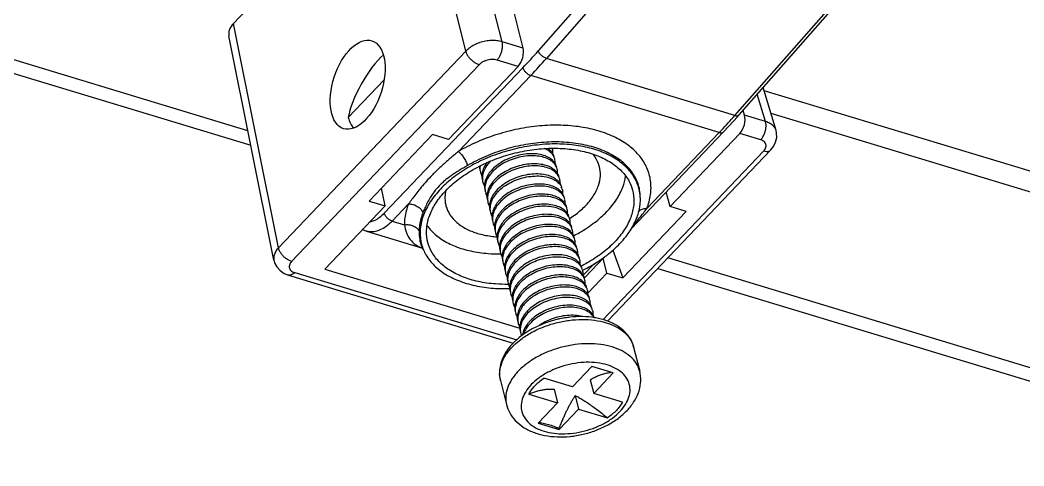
# Model space of a CAD drawing. Header units: millimetres. Extents: x 14343 to 15285, y -9166 to -7819.
# Drawn here: x 14850.6 to 14926.6, y -8648.6 to -8614.8 of the extents above; entities that cross this region are included whole.
import ezdxf

# ---------------------------------------------------------------- set-up
doc = ezdxf.new("R2010")
doc.units = ezdxf.units.MM
doc.linetypes.add('DIVIDE', pattern=[31.75, 12.7, -6.35, 0, -6.35, 0, -6.35])
doc.layers.add('hatch', color=56, linetype='Continuous', lineweight=9)

# ---------------------------------------------------------------- blocks, each defined once
blk = doc.blocks.new('u9')
at = {"color": 7, "linetype": 'Continuous'}
for p, q in [((-84.942, 140.784), (-124.925, 152.891)), ((-77.472, 152.983), (-78.94, 151.442)), ((-75.873, 152.499), (-77.472, 152.983)), ((-77.454, 152.909), (-77.472, 152.983)), ((-78.94, 151.442), (-81.12, 152.102)), ((-77.34, 150.958), (-75.873, 152.499)), ((-125.451, 152.036), (-85.692, 139.997)), ((-78.683, 150.414), (-78.94, 151.442)), ((-82.257, 150.907), (-80.078, 150.247)), ((-75.161, 150.298), (-77.34, 150.958)), ((-77.083, 149.929), (-77.34, 150.958)), ((-73.015, 149.263), (-73.473, 151.098)), ((-80.078, 150.247), (-81.546, 148.706)), ((-79.821, 149.219), (-80.078, 150.247)), ((-79.946, 148.222), (-78.478, 149.763)), ((-78.478, 149.763), (-76.299, 149.103)), ((-83.105, 146.742), (-83.563, 148.577)), ((-81.546, 148.706), (-79.946, 148.222)), ((-57.437, 141.101), (-74.262, 146.196)), ((-56.956, 141.294), (-73.977, 146.448)), ((-59.726, 140.835), (-74.495, 145.307)), ((-81.133, 144.783), (-93.487, 131.813)), ((-80.773, 144.677), (-92.954, 131.888)), ((-81.081, 141.134), (-79.624, 142.664)), ((-82.282, 141.498), (-87.075, 136.465)), ((-81.081, 141.134), (-82.282, 141.498)), ((-81.518, 139.392), (-82.282, 141.498)), ((-79.401, 141.48), (-80.9, 139.907)), ((-79.369, 141.509), (-79.401, 141.48)), ((-81.081, 141.134), (-80.793, 140.019)), ((-79.291, 141.305), (-80.147, 140.406)), ((-59.726, 140.835), (-64.285, 136.049)), ((-93.496, 129.035), (-130.985, 140.387)), ((-71.399, 125.362), (-57.206, 140.262)), ((-55.86, 140.161), (-52.452, 123.164)), ((-73.026, 139.685), (-73.045, 139.684)), ((-70.403, 124.335), (-56.21, 139.236)), ((-67.052, 139.132), (-67.175, 139.377)), ((-62.866, 137.967), (-67.113, 139.253)), ((-56.21, 139.236), (-52.8, 122.23)), ((-131.468, 138.985), (-92.984, 127.332)), ((-82.914, 137.792), (-89.903, 130.454)), ((-62.576, 137.843), (-62.87, 137.968)), ((-66.059, 135.895), (-64.812, 137.204)), ((-64.812, 137.204), (-65.74, 137.485)), ((-85.875, 136.102), (-91.143, 130.571)), ((-84.1, 136.255), (-89.583, 130.499)), ((-87.075, 136.465), (-85.875, 136.102)), ((-85.875, 136.102), (-85.558, 135.016)), ((-74.723, 125.587), (-64.221, 136.612)), ((-67.878, 130.653), (-63.084, 135.685)), ((-63.084, 135.685), (-64.285, 136.049)), ((-64.285, 136.049), (-64.007, 134.716)), ((-75.314, 126.179), (-69.831, 131.935)), ((-92.723, 131.049), (-91.143, 130.571)), ((-74.347, 125.485), (-69.079, 131.016)), ((-69.079, 131.016), (-67.878, 130.653)), ((-31.377, 124.565), (-54.113, 131.45)), ((-93.886, 130.334), (-92.91, 127.086)), ((-89.583, 130.499), (-75.314, 126.179)), ((-53.897, 130.37), (-32.819, 123.988)), ((-93.095, 129.667), (-91.494, 129.182)), ((-93.095, 129.667), (-92.47, 127.586)), ((-90.714, 129.579), (-91.083, 129.164)), ((-64.204, 126.513), (-61.497, 129.355)), ((-91.083, 129.164), (-118.827, 97.604)), ((-90.765, 129.207), (-118.508, 97.648)), ((-91.494, 129.182), (-91.385, 128.82)), ((-90.765, 129.207), (-76.493, 124.886)), ((-74.347, 125.485), (-72.767, 125.007)), ((-104.128, 93.293), (-76.493, 124.886)), ((-103.519, 92.721), (-75.884, 124.313)), ((-74.741, 124.11), (-73.14, 123.625)), ((-74.741, 124.11), (-71.416, 110.762)), ((-70.403, 124.335), (-66.338, 108.017)), ((-73.14, 123.625), (-69.075, 107.307)), ((-66.338, 108.017), (-52.8, 122.23))]:
    blk.add_line(p, q, dxfattribs=at)
for points in [[(-55.86, 140.16), (-55.918, 140.366), (-56.081, 140.679), (-56.323, 140.95), (-56.641, 141.166), (-56.956, 141.294)], [(-93.487, 131.813), (-93.688, 131.562), (-93.857, 131.226), (-93.937, 130.88), (-93.93, 130.535), (-93.886, 130.333)], [(-89.903, 130.454), (-90.27, 130.063), (-90.714, 129.579)]]:
    blk.add_lwpolyline(points, dxfattribs=at)
for centre, radius, start, end in [((-77.456, 150.131), 4.911, 313.90952, 316.38188), ((-77.307, 149.679), 4.644, 316.37627, 319.33204), ((-78.879, 152.046), 7.304, 298.75285, 298.89691), ((-75.779, 145.422), 1.263, 14.05188, 21.74139), ((-75.766, 145.426), 1.249, 5.63102, 14.06602), ((-75.798, 145.269), 1.32, 354.96699, 358.82207), ((-75.631, 144.636), 1.31, 24.254, 27.96536), ((-79.208, 150.307), 5.863, 259.95928, 260.26753), ((-79.199, 150.357), 5.914, 260.26771, 260.77791), ((-79.307, 150.949), 6.295, 262.30464, 262.45605), ((-77.288, 146.834), 2.762, 317.29765, 318.89796), ((-77.153, 146.598), 2.634, 318.89133, 321.1335), ((-76, 145.442), 1.484, 347.31739, 348.90476), ((-75.574, 144.664), 1.247, 6.80453, 13.95205), ((-75.636, 144.656), 1.311, 354.94737, 6.79255), ((-75.536, 144.508), 1.249, 5.63102, 14.06602), ((-75.546, 144.508), 1.259, 1.4313, 5.59546), ((-75.395, 143.894), 1.261, 14.04644, 28.98214), ((-75.589, 144.506), 1.301, 359.67773, 1.44418), ((-79.06, 144.198), 0.957, 194.08212, 206.94005), ((-77.097, 146.07), 2.762, 317.29358, 318.89792), ((-76.958, 145.83), 2.629, 318.89227, 321.08728), ((-75.384, 143.896), 1.249, 5.63102, 14.06602), ((-75.204, 143.129), 1.261, 14.04644, 28.98214), ((-78.87, 143.433), 0.956, 194.06439, 206.51171), ((-76.906, 145.305), 2.762, 317.29765, 318.89796), ((-76.771, 145.069), 2.634, 318.89133, 321.1335), ((-75.193, 143.132), 1.249, 5.63102, 14.06602), ((-75.013, 142.365), 1.261, 14.04644, 28.98214), ((-78.679, 142.668), 0.956, 194.06439, 206.51171), ((-76.715, 144.541), 2.762, 317.29765, 318.89796), ((-76.58, 144.304), 2.634, 318.89133, 321.1335), ((-75.001, 142.367), 1.249, 5.63102, 14.06602), ((-74.971, 142.213), 1.257, 359.22461, 14.01979), ((-78.488, 141.904), 0.956, 194.06439, 206.51171), ((-79.267, 141.356), 0.182, 129.37104, 137.28323), ((-79.269, 141.358), 0.18, 125.43692, 129.2925), ((-76.524, 143.776), 2.762, 317.29765, 318.89796), ((-76.389, 143.539), 2.634, 318.89133, 321.1335), ((-73.457, 130.536), 11.46, 90.70941, 90.83093), ((-74.817, 141.602), 1.255, 4.11656, 14.02513), ((-74.631, 140.835), 1.261, 14.04644, 28.98214), ((-74.056, 130.468), 11.674, 116.5046, 122.76218), ((-73.747, 129.878), 12.339, 116.41009, 116.56515), ((-78.3, 141.138), 0.953, 194.05589, 205.96482), ((-76.333, 143.012), 2.762, 317.29848, 318.89796), ((-76.198, 142.774), 2.633, 318.89146, 321.12727), ((-74.619, 140.838), 1.249, 5.63102, 14.06602), ((-74.44, 140.071), 1.261, 14.04644, 28.98214), ((-78.106, 140.375), 0.956, 194.06439, 206.51171), ((-76.142, 142.247), 2.762, 317.29765, 318.89796), ((-76.007, 142.01), 2.634, 318.89133, 321.1335), ((-74.428, 140.073), 1.249, 5.63102, 14.06602), ((-74.249, 139.306), 1.261, 14.04644, 28.98214), ((-77.915, 139.61), 0.956, 194.06439, 206.51171), ((-75.951, 141.482), 2.762, 317.29765, 318.89796), ((-75.816, 141.246), 2.634, 318.89133, 321.1335), ((-74.237, 139.309), 1.249, 5.63102, 14.06602), ((-74.075, 138.535), 1.279, 14.15395, 29.67773), ((-68.106, 136.545), 2.879, 68.08928, 69.64936), ((-68.064, 136.651), 2.765, 67.88787, 68.07981), ((-68.04, 136.709), 2.703, 66.99317, 67.89051), ((-76.856, 133.92), 7.209, 136.32251, 141.91318), ((-77.724, 138.845), 0.956, 194.06439, 206.51171), ((-75.76, 140.718), 2.762, 317.29765, 318.89796), ((-75.625, 140.481), 2.634, 318.89133, 321.1335), ((-74.023, 138.548), 1.226, 6.90578, 14.13342), ((-73.867, 137.777), 1.261, 14.04644, 28.98214), ((-77.533, 138.081), 0.956, 194.06439, 206.51171), ((-75.569, 139.953), 2.762, 317.29765, 318.89796), ((-75.435, 139.717), 2.635, 318.89116, 321.14426), ((-73.855, 137.78), 1.249, 5.63102, 14.06602), ((-73.676, 137.013), 1.261, 14.04644, 28.98214), ((-74.116, 130.495), 7.715, 122.45225, 122.59579), ((-77.342, 137.316), 0.956, 194.06439, 206.51171), ((-75.378, 139.189), 2.762, 317.29765, 318.89796), ((-75.243, 138.952), 2.634, 318.89133, 321.1335), ((-73.664, 137.015), 1.249, 5.63102, 14.06602), ((-73.485, 136.248), 1.261, 14.04644, 28.98214), ((-77.151, 136.552), 0.956, 194.06439, 206.51171), ((-75.187, 138.424), 2.762, 317.29765, 318.89796), ((-75.052, 138.187), 2.634, 318.89133, 321.1335), ((-73.473, 136.25), 1.249, 5.63102, 14.06602), ((-73.443, 136.096), 1.257, 359.22937, 14.02507), ((-73.286, 135.486), 1.253, 14.00891, 28.62995), ((-76.96, 135.787), 0.956, 194.06439, 206.51171), ((-74.996, 137.659), 2.762, 317.29765, 318.89796), ((-74.861, 137.423), 2.634, 318.89133, 321.1335), ((-73.29, 135.485), 1.256, 4.12572, 14.02621), ((-73.103, 134.719), 1.261, 14.04644, 28.98214), ((-76.771, 135.022), 0.953, 194.06312, 206.02217), ((-74.805, 136.895), 2.762, 317.29855, 318.89796), ((-74.67, 136.658), 2.634, 318.89143, 321.12696), ((-73.091, 134.721), 1.249, 5.63102, 14.06602), ((-72.912, 133.954), 1.261, 14.04644, 28.98214), ((-76.578, 134.258), 0.956, 194.06439, 206.51171), ((-74.614, 136.13), 2.762, 317.29765, 318.89796), ((-74.479, 135.894), 2.634, 318.89133, 321.1335), ((-72.9, 133.957), 1.249, 5.63102, 14.06602), ((-72.721, 133.19), 1.261, 14.04644, 28.98214), ((-76.387, 133.493), 0.956, 194.06439, 206.51171), ((-74.423, 135.366), 2.762, 317.29765, 318.89796), ((-74.288, 135.129), 2.634, 318.89133, 321.1335), ((-72.709, 133.192), 1.249, 5.63102, 14.06602), ((-72.664, 133.04), 1.242, 1.19757, 14.09311), ((-76.196, 132.729), 0.956, 194.06439, 206.51171), ((-74.319, 134.682), 2.881, 315.05212, 317.29267), ((-74.232, 134.601), 2.762, 317.29765, 318.89796), ((-76.006, 131.964), 0.955, 194.05991, 195.89143), ((-57.564, 100.032), 44.198, 136.74845, 138.69186), ((-58.913, 101.287), 42.356, 136.39409, 136.73466), ((-45.531, 97.821), 41.124, 136.4049, 138.84296), ((-45.399, 97.667), 40.49, 136.40491, 138.84402)]:
    blk.add_arc(centre, radius, start, end, dxfattribs=at)
for centre, major_axis, ratio, start_param, end_param in [((-90.931, 129.8), (0.269, 0.963), 0.565006, 0.815614, 2.412591), ((-63.488, 127.265), (0.941, 3.372), 0.565006, -0.755182, -0.394123), ((-63.488, 127.265), (1.785, 3.107), 0.307068, 3.889262, 5.611264), ((-74.177, 124.727), (0.31, 0.951), 0.532787, 0.838917, 2.435893), ((-54.401, 122.714), (1.942, 0.485), 0.61514, -0.77048, -0.02905)]:
    blk.add_ellipse(centre, major_axis=major_axis, ratio=ratio, start_param=start_param, end_param=end_param, dxfattribs=at)
blk.add_ellipse((-62.205, 126.876), major_axis=(1.083, 3.329), ratio=0.532787, dxfattribs=at)
for points, start_tangent, end_tangent in [([(-73.473, 151.098), (-73.72, 151.726), (-74.141, 152.302), (-74.734, 152.797), (-75.487, 153.182), (-76.363, 153.433), (-77.311, 153.54), (-78.291, 153.508), (-79.272, 153.344), (-80.224, 153.057), (-81.116, 152.654), (-81.92, 152.145), (-82.602, 151.545)], (-0.242383, 0.970181), (-0.689698, -0.724097)), ([(-75.349, 149.585), (-74.928, 150.125), (-74.669, 150.691), (-74.587, 151.252), (-74.685, 151.784), (-74.959, 152.265), (-75.398, 152.673), (-75.981, 152.991), (-76.684, 153.204), (-77.476, 153.303), (-78.322, 153.283), (-79.184, 153.147), (-80.026, 152.899), (-80.81, 152.55), (-81.503, 152.116), (-82.069, 151.62)], (0.689698, 0.724097), (-0.689698, -0.724097)), ([(-77.454, 152.909), (-77.603, 152.544), (-77.738, 152.227), (-77.861, 151.948), (-77.976, 151.698), (-78.087, 151.468), (-78.197, 151.249), (-78.31, 151.035), (-78.43, 150.822), (-78.557, 150.611), (-78.683, 150.414)], (-0.373072, -0.927802), (-0.554313, -0.832309)), ([(-75.931, 152.436), (-76.056, 152.456), (-76.257, 152.496), (-76.457, 152.545), (-76.656, 152.602), (-76.855, 152.667), (-77.053, 152.74), (-77.253, 152.821), (-77.454, 152.909)], (-0.988981, 0.148042), (-0.908941, 0.416926)), ([(-81.794, 151.537), (-81.482, 151.829), (-81.12, 152.102)], (0.689698, 0.724097), (0.827243, 0.561844)), ([(-78.683, 150.414), (-78.958, 150.56), (-79.256, 150.736), (-79.578, 150.942), (-79.924, 151.181), (-80.296, 151.454), (-80.693, 151.76), (-81.12, 152.102)], (-0.891988, 0.452059), (-0.775982, 0.630755)), ([(-82.602, 151.545), (-83.166, 150.813), (-83.512, 150.05), (-83.639, 149.297), (-83.563, 148.577)], (-0.689698, -0.724097), (0.242383, -0.970181)), ([(-82.069, 151.62), (-82.49, 151.079), (-82.749, 150.514), (-82.832, 149.953), (-82.733, 149.421), (-82.459, 148.94), (-82.02, 148.532), (-81.437, 148.214), (-80.734, 148.001), (-79.942, 147.902), (-79.097, 147.922), (-78.234, 148.058), (-77.392, 148.306), (-76.608, 148.655), (-75.916, 149.089), (-75.349, 149.585)], (-0.689698, -0.724097), (0.689698, 0.724097)), ([(-82.257, 150.907), (-82.054, 151.228), (-81.794, 151.537)], (0.471531, 0.881849), (0.689698, 0.724097)), ([(-74.359, 148.578), (-73.861, 149.209), (-73.543, 149.863), (-73.416, 150.516), (-73.473, 151.098)], (0.689698, 0.724097), (-0.24184, 0.970316)), ([(-75.161, 150.298), (-75.472, 150.179), (-75.77, 150.083), (-76.055, 150.009), (-76.329, 149.958), (-76.592, 149.929), (-76.843, 149.92), (-77.083, 149.929)], (-0.928017, -0.372538), (-0.99731, 0.073295)), ([(-75.161, 150.298), (-75.364, 149.977), (-75.624, 149.668)], (-0.471531, -0.881849), (-0.689698, -0.724097)), ([(-79.821, 149.219), (-79.974, 149.123), (-80.133, 149.035), (-80.29, 148.96), (-80.444, 148.895), (-80.596, 148.84), (-80.752, 148.79), (-80.917, 148.746), (-81.098, 148.705), (-81.299, 148.667), (-81.377, 148.655)], (-0.832026, -0.554737), (-0.988202, -0.153159)), ([(-75.624, 149.668), (-75.937, 149.376), (-76.299, 149.103)], (-0.689698, -0.724097), (-0.827243, -0.561844)), ([(-73.015, 149.263), (-72.958, 148.681), (-73.085, 148.028), (-73.403, 147.374), (-73.9, 146.743)], (0.24184, -0.970316), (-0.689698, -0.724097)), ([(-73.785, 146.652), (-73.411, 147.161), (-73.075, 147.878), (-72.946, 148.587), (-73.015, 149.263)], (0.651437, 0.758703), (-0.242383, 0.970181)), ([(-83.563, 148.577), (-83.551, 148.532), (-83.289, 147.955), (-82.843, 147.45), (-82.231, 147.037), (-81.476, 146.732), (-80.608, 146.546), (-79.659, 146.486), (-78.667, 146.556), (-77.669, 146.751), (-76.703, 147.065), (-75.807, 147.486), (-75.016, 147.997), (-74.359, 148.578)], (0.24184, -0.970316), (0.689698, 0.724097)), ([(-83.105, 146.742), (-82.857, 146.132), (-82.429, 145.577), (-81.827, 145.11), (-81.071, 144.754), (-80.23, 144.534)], (0.242383, -0.970181), (0.984683, -0.174352)), ([(-80.15, 144.711), (-81.018, 144.897), (-81.773, 145.202), (-82.385, 145.615), (-82.83, 146.12), (-83.093, 146.697), (-83.105, 146.742)], (-0.990994, 0.133907), (-0.24184, 0.970316)), ([(-74.05, 146.593), (-74.557, 146.162), (-75.349, 145.651)], (-0.720293, -0.69367), (-0.87549, -0.483236)), ([(-75.254, 145.463), (-74.62, 145.88), (-73.946, 146.475)], (0.865939, 0.50015), (0.689698, 0.724097)), ([(-80.147, 144.52), (-79.251, 144.44), (-78.265, 144.486), (-77.277, 144.662), (-76.318, 144.959), (-75.422, 145.369), (-75.254, 145.463)], (0.987073, -0.160268), (0.865939, 0.50015)), ([(-75.365, 145.642), (-76.245, 145.23), (-77.21, 144.916), (-78.208, 144.721), (-79.201, 144.651), (-80.133, 144.709)], (-0.876703, -0.481033), (-0.991344, 0.131287)), ([(-75.207, 145.019), (-74.91, 145.442), (-74.771, 145.773)], (0.657342, 0.753592), (0.288989, 0.957333)), ([(-75.102, 144.945), (-74.872, 145.289), (-74.705, 145.727), (-74.685, 145.829)], (0.627353, 0.778735), (0.150511, 0.988608)), ([(-74.543, 145.156), (-74.523, 145.548)], (0.192409, 0.981315), (-0.097781, 0.995208)), ([(-74.479, 145.241), (-74.516, 145.576)], (0.020552, 0.999789), (-0.241681, 0.970356)), ([(-80.125, 144.52), (-80.069, 144.383), (-80.008, 144.276)], (0.302893, -0.953024), (0.554178, -0.832398)), ([(-80.098, 144.517), (-79.875, 144.229), (-79.52, 143.985), (-79.06, 143.816), (-78.519, 143.732), (-77.924, 143.739), (-77.306, 143.839), (-76.695, 144.026), (-76.122, 144.294), (-75.618, 144.63), (-75.258, 144.961)], (0.46636, -0.884595), (0.678132, 0.73494)), ([(-79.839, 144.078), (-79.482, 143.832), (-79.022, 143.663), (-78.481, 143.579), (-77.886, 143.586), (-77.267, 143.686), (-76.656, 143.873), (-76.084, 144.141), (-75.58, 144.477), (-75.169, 144.866)], (0.726932, -0.686709), (0.657342, 0.753592)), ([(-79.248, 144.436), (-79.213, 144.427), (-78.672, 144.344), (-78.077, 144.351), (-77.458, 144.45), (-76.847, 144.638), (-76.275, 144.906), (-75.918, 145.131)], (0.966077, -0.258256), (0.814986, 0.579481)), ([(-78.167, 144.5), (-78.115, 144.504), (-77.497, 144.603), (-77.345, 144.641)], (0.997196, 0.074834), (0.965749, 0.259479)), ([(-75.016, 144.254), (-74.719, 144.678), (-74.552, 145.116)], (0.657342, 0.753592), (0.21952, 0.975608)), ([(-74.913, 144.178), (-74.727, 144.443), (-74.561, 144.797), (-74.484, 145.153)], (0.627994, 0.778218), (0.087739, 0.996143)), ([(-74.825, 143.49), (-74.574, 143.832), (-74.408, 144.186), (-74.331, 144.541)], (0.657342, 0.753592), (0.087739, 0.996143)), ([(-74.72, 143.416), (-74.49, 143.76), (-74.323, 144.198), (-74.288, 144.499)], (0.627353, 0.778735), (0.005573, 0.999984)), ([(-74.363, 144.964), (-74.368, 144.985), (-74.436, 145.174)], (-0.241681, 0.970356), (-0.410652, 0.911792)), ([(-79.988, 143.965), (-80.013, 144.112), (-80.012, 144.286)], (-0.243274, 0.969958), (0.090921, 0.995858)), ([(-80.008, 144.276), (-79.839, 144.078)], (0.554178, -0.832398), (0.726932, -0.686709)), ([(-79.95, 143.812), (-79.878, 143.618), (-79.817, 143.512)], (0.243097, -0.970002), (0.553661, -0.832742)), ([(-75.067, 144.197), (-75.42, 143.871), (-75.923, 143.534), (-76.495, 143.265), (-77.099, 143.078), (-77.716, 142.976), (-78.306, 142.966), (-78.842, 143.044), (-79.306, 143.209), (-79.674, 143.455), (-79.913, 143.765)], (-0.678183, -0.734893), (-0.453332, 0.891342)), ([(-79.648, 143.314), (-79.291, 143.067), (-78.831, 142.898), (-78.29, 142.815), (-77.695, 142.822), (-77.076, 142.921), (-76.465, 143.109), (-75.893, 143.376), (-75.389, 143.713), (-74.978, 144.101)], (0.726946, -0.686695), (0.657342, 0.753592)), ([(-74.634, 142.725), (-74.337, 143.148), (-74.17, 143.587), (-74.141, 144.019)], (0.657342, 0.753592), (-0.097781, 0.995208)), ([(-74.529, 142.651), (-74.299, 142.996), (-74.132, 143.434), (-74.097, 143.735)], (0.627353, 0.778735), (0.005573, 0.999984)), ([(-74.097, 143.735), (-74.103, 143.866), (-74.134, 144.047)], (0.005573, 0.999984), (-0.242786, 0.97008)), ([(-79.821, 143.522), (-79.823, 143.358), (-79.797, 143.201)], (-0.091453, -0.995809), (0.243097, -0.970002)), ([(-79.817, 143.512), (-79.648, 143.314)], (0.553661, -0.832742), (0.726946, -0.686695)), ([(-79.759, 143.048), (-79.687, 142.853), (-79.626, 142.748)], (0.243097, -0.970002), (0.553661, -0.832742)), ([(-79.725, 143.006), (-79.493, 142.7), (-79.138, 142.455), (-78.678, 142.287), (-78.137, 142.203), (-77.542, 142.21), (-76.924, 142.309), (-76.313, 142.497), (-75.74, 142.765), (-75.236, 143.101), (-74.876, 143.432)], (0.446739, -0.894664), (0.678132, 0.73494)), ([(-79.457, 142.549), (-79.1, 142.303), (-78.64, 142.134), (-78.099, 142.05), (-77.504, 142.057), (-76.885, 142.157), (-76.274, 142.344), (-75.702, 142.612), (-75.198, 142.948), (-74.787, 143.337)], (0.726946, -0.686695), (0.657342, 0.753592)), ([(-74.443, 141.96), (-74.146, 142.384), (-73.979, 142.822), (-73.95, 143.254)], (0.657342, 0.753592), (-0.097781, 0.995208)), ([(-74.338, 141.887), (-74.108, 142.231), (-73.94, 142.669), (-73.905, 142.97)], (0.627353, 0.778735), (0.005573, 0.999984)), ([(-73.905, 142.97), (-73.911, 143.101), (-73.943, 143.282)], (0.005573, 0.999984), (-0.242786, 0.97008)), ([(-79.63, 142.758), (-79.632, 142.593), (-79.606, 142.436)], (-0.091453, -0.995809), (0.243097, -0.970002)), ([(-79.626, 142.748), (-79.457, 142.549)], (0.553661, -0.832742), (0.726946, -0.686695)), ([(-79.568, 142.283), (-79.496, 142.089), (-79.435, 141.983)], (0.243097, -0.970002), (0.553661, -0.832742)), ([(-79.534, 142.242), (-79.302, 141.935), (-78.947, 141.691), (-78.487, 141.522), (-77.946, 141.438), (-77.351, 141.446), (-76.732, 141.545), (-76.122, 141.732), (-75.549, 142), (-75.045, 142.336), (-74.685, 142.668)], (0.446739, -0.894664), (0.678132, 0.73494)), ([(-79.266, 141.785), (-78.909, 141.538), (-78.449, 141.369), (-77.908, 141.285), (-77.313, 141.293), (-76.694, 141.392), (-76.083, 141.579), (-75.511, 141.847), (-75.007, 142.183), (-74.596, 142.572)], (0.726946, -0.686695), (0.657342, 0.753592)), ([(-74.252, 141.196), (-73.955, 141.619), (-73.788, 142.057), (-73.759, 142.49)], (0.657342, 0.753592), (-0.097781, 0.995208)), ([(-74.148, 141.122), (-73.923, 141.455), (-73.755, 141.882), (-73.715, 142.196)], (0.62744, 0.778665), (0.01243, 0.999923)), ([(-67.278, 139.58), (-67.314, 139.651), (-67.911, 140.467), (-68.759, 141.16), (-69.828, 141.705), (-71.083, 142.085), (-72.48, 142.286), (-73.718, 142.313)], (-0.449666, 0.893197), (-0.99953, -0.030659)), ([(-73.599, 141.906), (-73.661, 142.091), (-73.715, 142.203)], (-0.242239, 0.970217), (-0.477912, 0.878408)), ([(-79.439, 141.993), (-79.441, 141.829), (-79.415, 141.672)], (-0.091453, -0.995809), (0.243097, -0.970002)), ([(-79.435, 141.983), (-79.266, 141.785)], (0.553661, -0.832742), (0.726946, -0.686695)), ([(-79.377, 141.519), (-79.305, 141.324), (-79.244, 141.219)], (0.243097, -0.970002), (0.553542, -0.832821)), ([(-79.343, 141.477), (-79.111, 141.171), (-78.756, 140.926), (-78.296, 140.757), (-77.755, 140.674), (-77.16, 140.681), (-76.541, 140.78), (-75.931, 140.968), (-75.358, 141.236), (-74.854, 141.572), (-74.494, 141.903)], (0.446739, -0.894664), (0.678132, 0.73494)), ([(-79.075, 141.02), (-78.718, 140.773), (-78.258, 140.604), (-77.717, 140.521), (-77.122, 140.528), (-76.503, 140.627), (-75.892, 140.815), (-75.32, 141.083), (-74.816, 141.419), (-74.405, 141.808)], (0.727019, -0.686617), (0.657342, 0.753592)), ([(-74.061, 140.431), (-73.77, 140.843), (-73.602, 141.27), (-73.565, 141.692)], (0.657342, 0.753592), (-0.071552, 0.997437)), ([(-73.956, 140.357), (-73.726, 140.702), (-73.558, 141.14), (-73.523, 141.441)], (0.627353, 0.778735), (0.005573, 0.999984)), ([(-73.598, 141.995), (-72.646, 141.966), (-71.328, 141.776), (-70.15, 141.419), (-69.141, 140.905), (-68.345, 140.254), (-67.782, 139.485), (-67.501, 138.746)], (0.999923, 0.012381), (0.232195, -0.972669)), ([(-73.523, 141.441), (-73.529, 141.572), (-73.561, 141.753)], (0.005573, 0.999984), (-0.242786, 0.97008)), ([(-79.224, 140.907), (-79.25, 141.069), (-79.248, 141.229)], (-0.243024, 0.97002), (0.091594, 0.995796)), ([(-79.244, 141.219), (-79.075, 141.02)], (0.553542, -0.832821), (0.727019, -0.686617)), ([(-79.186, 140.754), (-79.114, 140.56), (-79.053, 140.454)], (0.243097, -0.970002), (0.553661, -0.832742)), ([(-74.303, 141.138), (-74.664, 140.806), (-75.179, 140.464), (-75.757, 140.196), (-76.363, 140.013), (-76.991, 139.915), (-77.596, 139.911), (-78.132, 140), (-78.581, 140.17), (-78.928, 140.414), (-79.156, 140.721)], (-0.678121, -0.73495), (-0.438204, 0.898875)), ([(-78.884, 140.255), (-78.527, 140.009), (-78.067, 139.84), (-77.526, 139.756), (-76.931, 139.764), (-76.312, 139.863), (-75.701, 140.05), (-75.129, 140.318), (-74.625, 140.654), (-74.214, 141.043)], (0.726946, -0.686695), (0.657342, 0.753592)), ([(-73.87, 139.667), (-73.573, 140.09), (-73.406, 140.528), (-73.377, 140.961)], (0.657342, 0.753592), (-0.097781, 0.995208)), ([(-73.765, 139.593), (-73.535, 139.937), (-73.367, 140.375), (-73.332, 140.676)], (0.627353, 0.778735), (0.005573, 0.999984)), ([(-73.332, 140.676), (-73.338, 140.808), (-73.37, 140.989)], (0.005573, 0.999984), (-0.242786, 0.97008)), ([(-57.437, 141.101), (-57.28, 141.232), (-57.122, 141.299), (-56.971, 141.298), (-56.956, 141.294)], (0.689698, 0.724097), (0.956027, -0.29328)), ([(-57.206, 140.262), (-57.099, 140.401), (-57.038, 140.545), (-57.026, 140.687), (-57.062, 140.82), (-57.146, 140.937), (-57.273, 141.033), (-57.437, 141.101)], (0.689551, 0.724237), (-0.95703, 0.289989)), ([(-80.373, 140.284), (-81.066, 139.796), (-82.07, 138.899)], (-0.840255, -0.542192), (-0.689698, -0.724097)), ([(-81.67, 138.777), (-80.725, 139.622), (-79.593, 140.373), (-79.139, 140.62)], (0.689698, 0.724097), (0.889663, 0.456617)), ([(-79.057, 140.464), (-79.059, 140.3), (-79.033, 140.142)], (-0.091453, -0.995809), (0.243097, -0.970002)), ([(-79.053, 140.454), (-78.884, 140.255)], (0.553661, -0.832742), (0.726946, -0.686695)), ([(-78.995, 139.989), (-78.923, 139.795), (-78.862, 139.689)], (0.243097, -0.970002), (0.553661, -0.832742)), ([(-78.961, 139.948), (-78.729, 139.642), (-78.374, 139.397), (-77.914, 139.228), (-77.373, 139.145), (-76.778, 139.152), (-76.159, 139.251), (-75.549, 139.439), (-74.976, 139.706), (-74.472, 140.042), (-74.112, 140.374)], (0.446739, -0.894664), (0.678132, 0.73494)), ([(-78.693, 139.491), (-78.336, 139.244), (-77.876, 139.075), (-77.335, 138.992), (-76.74, 138.999), (-76.121, 139.098), (-75.51, 139.286), (-74.938, 139.554), (-74.434, 139.89), (-74.023, 140.278)], (0.726946, -0.686695), (0.657342, 0.753592)), ([(-73.679, 138.902), (-73.382, 139.325), (-73.215, 139.764), (-73.186, 140.196)], (0.657342, 0.753592), (-0.097781, 0.995208)), ([(-73.574, 138.828), (-73.344, 139.173), (-73.176, 139.611), (-73.141, 139.912)], (0.627353, 0.778735), (0.005573, 0.999984)), ([(-73.141, 139.912), (-73.147, 140.043), (-73.179, 140.224)], (0.005573, 0.999984), (-0.242786, 0.97008)), ([(-57.206, 140.262), (-56.989, 140.172), (-56.773, 140.034), (-56.575, 139.858), (-56.408, 139.657), (-56.283, 139.444), (-56.21, 139.236)], (0.957088, -0.289796), (0.21886, -0.975756)), ([(-56.21, 139.236), (-55.996, 139.509), (-55.874, 139.795), (-55.848, 140.078), (-55.86, 140.16)], (0.697064, 0.717009), (-0.196198, 0.980564)), ([(-78.866, 139.699), (-78.868, 139.535), (-78.842, 139.378)], (-0.091453, -0.995809), (0.243097, -0.970002)), ([(-78.862, 139.689), (-78.693, 139.491)], (0.553661, -0.832742), (0.726946, -0.686695)), ([(-78.804, 139.225), (-78.732, 139.03), (-78.671, 138.925)], (0.243097, -0.970002), (0.553661, -0.832742)), ([(-78.77, 139.183), (-78.538, 138.877), (-78.183, 138.633), (-77.723, 138.464), (-77.182, 138.38), (-76.587, 138.387), (-75.968, 138.486), (-75.358, 138.674), (-74.785, 138.942), (-74.281, 139.278), (-73.921, 139.609)], (0.446739, -0.894664), (0.678132, 0.73494)), ([(-78.502, 138.726), (-78.145, 138.48), (-77.685, 138.311), (-77.144, 138.227), (-76.549, 138.234), (-75.93, 138.334), (-75.319, 138.521), (-74.747, 138.789), (-74.243, 139.125), (-73.832, 139.514)], (0.726946, -0.686695), (0.657342, 0.753592)), ([(-73.488, 138.138), (-73.191, 138.561), (-73.024, 138.999), (-72.995, 139.431)], (0.657342, 0.753592), (-0.097781, 0.995208)), ([(-73.383, 138.064), (-73.143, 138.427), (-72.977, 138.884), (-72.95, 139.166)], (0.627204, 0.778855), (-0.008763, 0.999962)), ([(-67.453, 137.537), (-67.795, 137.949), (-68.588, 138.598), (-69.594, 139.111), (-70.768, 139.466), (-72.082, 139.656), (-73.026, 139.685)], (-0.578417, 0.815741), (-0.999929, -0.011916)), ([(-72.95, 139.166), (-72.963, 139.333), (-72.988, 139.459)], (-0.008763, 0.999962), (-0.243604, 0.969875)), ([(-68.472, 134.781), (-67.699, 135.749), (-67.184, 136.754), (-66.944, 137.762), (-66.988, 138.739), (-67.278, 139.58)], (0.689698, 0.724097), (-0.449666, 0.893197)), ([(-66.864, 137.971), (-66.902, 138.603), (-67.038, 139.102), (-67.052, 139.132)], (0.001517, 0.999999), (-0.447154, 0.894457)), ([(-65.74, 137.485), (-65.904, 138.095), (-66.19, 138.607), (-66.571, 138.969), (-66.984, 139.196)], (-0.170941, 0.985281), (-0.920439, 0.390885)), ([(-82.53, 138.367), (-82.843, 137.931), (-83.358, 136.926), (-83.444, 136.673)], (-0.615841, -0.78787), (-0.292982, -0.956118)), ([(-83.024, 134.869), (-83.066, 135.052), (-83.107, 135.972), (-82.882, 136.92), (-82.397, 137.867), (-81.67, 138.777)], (-0.253744, 0.967271), (0.689698, 0.724097)), ([(-78.675, 138.935), (-78.677, 138.77), (-78.651, 138.613)], (-0.091453, -0.995809), (0.243097, -0.970002)), ([(-78.671, 138.925), (-78.502, 138.726)], (0.553661, -0.832742), (0.726946, -0.686695)), ([(-78.613, 138.46), (-78.541, 138.266), (-78.48, 138.16)], (0.243097, -0.970002), (0.553661, -0.832742)), ([(-78.579, 138.419), (-78.347, 138.112), (-77.992, 137.868), (-77.532, 137.699), (-76.991, 137.615), (-76.396, 137.623), (-75.777, 137.722), (-75.167, 137.909), (-74.594, 138.177), (-74.09, 138.513), (-73.73, 138.845)], (0.446739, -0.894664), (0.678132, 0.73494)), ([(-78.311, 137.962), (-77.954, 137.715), (-77.494, 137.546), (-76.953, 137.462), (-76.358, 137.47), (-75.739, 137.569), (-75.128, 137.757), (-74.556, 138.024), (-74.052, 138.36), (-73.64, 138.749)], (0.726946, -0.686695), (0.657342, 0.753592)), ([(-73.297, 137.373), (-72.99, 137.815), (-72.824, 138.273), (-72.807, 138.696)], (0.657342, 0.753592), (-0.12022, 0.992747)), ([(-73.192, 137.299), (-72.962, 137.643), (-72.794, 138.082), (-72.759, 138.382)], (0.627353, 0.778735), (0.005573, 0.999984)), ([(-72.759, 138.382), (-72.765, 138.514), (-72.797, 138.695)], (0.005573, 0.999984), (-0.242786, 0.97008)), ([(-68.871, 135.976), (-68.89, 136.053), (-69.193, 136.718), (-69.707, 137.301), (-70.414, 137.777), (-71.284, 138.13), (-72.286, 138.344), (-72.768, 138.394)], (-0.231084, 0.972934), (-0.997554, 0.0699)), ([(-67.501, 138.746), (-67.476, 138.628), (-67.434, 137.707), (-67.659, 136.76), (-68.144, 135.813), (-68.871, 134.902)], (0.232195, -0.972669), (-0.689698, -0.724097)), ([(-78.56, 138.31), (-79.006, 138.068), (-80.134, 137.319), (-81.076, 136.477)], (-0.88936, -0.457209), (-0.689698, -0.724097)), ([(-78.484, 138.17), (-78.486, 138.006), (-78.46, 137.849)], (-0.091453, -0.995809), (0.243097, -0.970002)), ([(-78.48, 138.16), (-78.311, 137.962)], (0.553661, -0.832742), (0.726946, -0.686695)), ([(-78.422, 137.696), (-78.35, 137.501), (-78.289, 137.396)], (0.243097, -0.970002), (0.553661, -0.832742)), ([(-78.388, 137.654), (-78.156, 137.348), (-77.801, 137.103), (-77.341, 136.934), (-76.8, 136.851), (-76.205, 136.858), (-75.586, 136.957), (-74.975, 137.145), (-74.403, 137.413), (-73.899, 137.749), (-73.539, 138.08)], (0.446739, -0.894664), (0.678132, 0.73494)), ([(-78.12, 137.197), (-77.763, 136.95), (-77.303, 136.781), (-76.762, 136.698), (-76.167, 136.705), (-75.548, 136.804), (-74.937, 136.992), (-74.365, 137.26), (-73.861, 137.596), (-73.449, 137.985)], (0.726946, -0.686695), (0.657342, 0.753592)), ([(-73.106, 136.608), (-72.809, 137.032), (-72.642, 137.47), (-72.613, 137.902)], (0.657342, 0.753592), (-0.097781, 0.995208)), ([(-73.001, 136.534), (-72.771, 136.879), (-72.603, 137.317), (-72.568, 137.618)], (0.627353, 0.778735), (0.005573, 0.999984)), ([(-72.568, 137.618), (-72.574, 137.749), (-72.606, 137.93)], (0.005573, 0.999984), (-0.242786, 0.97008)), ([(-67.15, 136.546), (-66.992, 137.024), (-66.897, 137.501), (-66.864, 137.971)], (0.367449, 0.930044), (0.001601, 0.999999)), ([(-65.74, 137.485), (-66.087, 137.48), (-66.415, 137.569), (-66.685, 137.739), (-66.864, 137.971)], (-0.988802, -0.149236), (-0.442219, 0.896907)), ([(-64.812, 137.204), (-64.36, 137.605), (-63.894, 137.877), (-63.431, 138.01), (-62.988, 137.998), (-62.87, 137.968)], (0.68974, 0.724057), (0.957642, -0.287962)), ([(-83.035, 137.56), (-83.22, 137.35), (-83.554, 136.958), (-83.846, 136.594), (-84.1, 136.255)], (-0.666621, -0.745397), (-0.586871, -0.809681)), ([(-78.272, 136.995), (-78.739, 136.671), (-79.497, 135.999)], (-0.842492, -0.538709), (-0.689698, -0.724097)), ([(-78.293, 137.406), (-78.295, 137.241), (-78.269, 137.084)], (-0.091453, -0.995809), (0.243097, -0.970002)), ([(-78.289, 137.396), (-78.12, 137.197)], (0.553661, -0.832742), (0.726946, -0.686695)), ([(-78.231, 136.931), (-78.159, 136.737), (-78.098, 136.631)], (0.243097, -0.970002), (0.553661, -0.832742)), ([(-78.197, 136.89), (-77.965, 136.583), (-77.61, 136.339), (-77.15, 136.17), (-76.609, 136.086), (-76.014, 136.093), (-75.395, 136.193), (-74.784, 136.38), (-74.212, 136.648), (-73.708, 136.984), (-73.348, 137.316)], (0.446739, -0.894664), (0.678132, 0.73494)), ([(-77.929, 136.432), (-77.572, 136.186), (-77.112, 136.017), (-76.571, 135.933), (-75.976, 135.941), (-75.357, 136.04), (-74.746, 136.227), (-74.174, 136.495), (-73.67, 136.831), (-73.258, 137.22)], (0.726946, -0.686695), (0.657342, 0.753592)), ([(-72.915, 135.844), (-72.618, 136.267), (-72.451, 136.705), (-72.422, 137.138)], (0.657342, 0.753592), (-0.097781, 0.995208)), ([(-72.81, 135.77), (-72.58, 136.114), (-72.412, 136.552), (-72.377, 136.853)], (0.627353, 0.778735), (0.005573, 0.999984)), ([(-72.377, 136.853), (-72.383, 136.985), (-72.415, 137.166)], (0.005573, 0.999984), (-0.242786, 0.97008)), ([(-66.059, 135.895), (-65.883, 136.429), (-65.776, 136.961), (-65.74, 137.485)], (0.367449, 0.930044), (0.001601, 0.999999)), ([(-64.812, 137.204), (-64.623, 137.116), (-64.445, 136.973), (-64.304, 136.796), (-64.221, 136.612)], (0.957088, -0.289796), (0.265109, -0.964218)), ([(-64.221, 136.612), (-63.837, 136.953), (-63.44, 137.184), (-63.118, 137.285)], (0.689782, 0.724017), (0.98256, 0.185946)), ([(-84.1, 136.255), (-84.383, 135.195), (-84.386, 134.16), (-84.11, 133.182), (-83.562, 132.292), (-82.76, 131.515), (-81.726, 130.875), (-80.493, 130.392), (-79.097, 130.079), (-77.581, 129.947), (-75.989, 129.999), (-74.37, 130.233), (-72.772, 130.643), (-71.244, 131.216), (-69.831, 131.935)], (-0.367449, -0.930044), (0.862943, 0.505301)), ([(-84.1, 136.255), (-83.788, 136.295), (-83.536, 136.422), (-83.442, 136.515)], (0.999801, -0.019945), (0.626643, 0.779306)), ([(-83.444, 136.673), (-83.597, 135.918), (-83.613, 135.499)], (-0.292982, -0.956118), (0.022693, -0.999742)), ([(-81.076, 136.477), (-81.801, 135.57), (-82.284, 134.626), (-82.493, 133.812)], (-0.689698, -0.724097), (-0.13658, -0.990629)), ([(-78.102, 136.641), (-78.104, 136.477), (-78.078, 136.319)], (-0.091453, -0.995809), (0.243097, -0.970002)), ([(-78.098, 136.631), (-77.929, 136.432)], (0.553661, -0.832742), (0.726946, -0.686695)), ([(-78.04, 136.166), (-77.968, 135.972), (-77.907, 135.867)], (0.243097, -0.970002), (0.553661, -0.832742)), ([(-78.006, 136.125), (-77.774, 135.819), (-77.419, 135.574), (-76.959, 135.405), (-76.418, 135.322), (-75.823, 135.329), (-75.204, 135.428), (-74.593, 135.616), (-74.021, 135.883), (-73.517, 136.22), (-73.157, 136.551)], (0.446739, -0.894664), (0.678132, 0.73494)), ([(-77.738, 135.668), (-77.381, 135.421), (-76.921, 135.252), (-76.38, 135.169), (-75.785, 135.176), (-75.166, 135.275), (-74.555, 135.463), (-73.983, 135.731), (-73.479, 136.067), (-73.067, 136.455)], (0.726946, -0.686695), (0.657342, 0.753592)), ([(-72.724, 135.079), (-72.427, 135.503), (-72.26, 135.941), (-72.231, 136.373)], (0.657342, 0.753592), (-0.097781, 0.995208)), ([(-72.619, 135.005), (-72.395, 135.338), (-72.227, 135.765), (-72.186, 136.08)], (0.627443, 0.778662), (0.012381, 0.999923)), ([(-68.373, 134.541), (-67.994, 134.987), (-67.701, 135.42), (-67.472, 135.828), (-67.293, 136.206), (-67.15, 136.546)], (0.689526, 0.724261), (0.367443, 0.930046)), ([(-66.059, 135.895), (-66.395, 135.948), (-66.713, 136.086), (-66.976, 136.294), (-67.15, 136.546)], (-0.999801, 0.019945), (-0.422706, 0.906267)), ([(-83.613, 135.499), (-83.553, 134.941), (-83.227, 134.029), (-82.63, 133.213), (-81.783, 132.52), (-80.713, 131.975), (-79.458, 131.595), (-78.061, 131.393), (-76.569, 131.378), (-75.032, 131.548), (-73.504, 131.898), (-72.036, 132.417), (-70.678, 133.086), (-69.476, 133.883), (-68.472, 134.781)], (0.022693, -0.999742), (0.689698, 0.724097)), ([(-83.61, 135.361), (-83.559, 134.85), (-83.241, 133.921), (-82.644, 133.089), (-81.789, 132.383), (-80.706, 131.827), (-79.433, 131.441), (-78.013, 131.239), (-76.497, 131.227), (-74.937, 131.407), (-73.387, 131.77), (-71.902, 132.306), (-70.532, 132.995)], (0.022564, -0.999745), (0.862943, 0.505301)), ([(-79.497, 135.999), (-80.071, 135.272), (-80.438, 134.517), (-80.585, 133.763), (-80.513, 133.067)], (-0.689698, -0.724097), (0.252837, -0.967509)), ([(-77.911, 135.876), (-77.913, 135.712), (-77.887, 135.555)], (-0.091453, -0.995809), (0.243097, -0.970002)), ([(-77.907, 135.867), (-77.738, 135.668)], (0.553661, -0.832742), (0.726946, -0.686695)), ([(-77.849, 135.402), (-77.777, 135.208), (-77.716, 135.102)], (0.243097, -0.970002), (0.553612, -0.832775)), ([(-77.815, 135.36), (-77.583, 135.054), (-77.228, 134.81), (-76.768, 134.641), (-76.227, 134.557), (-75.632, 134.564), (-75.013, 134.664), (-74.402, 134.851), (-73.83, 135.119), (-73.326, 135.455), (-72.966, 135.786)], (0.446739, -0.894664), (0.678132, 0.73494)), ([(-77.547, 134.903), (-77.19, 134.657), (-76.73, 134.488), (-76.189, 134.404), (-75.594, 134.411), (-74.975, 134.511), (-74.364, 134.698), (-73.792, 134.966), (-73.288, 135.302), (-72.876, 135.691)], (0.727056, -0.686578), (0.657342, 0.753592)), ([(-72.533, 134.315), (-72.242, 134.727), (-72.074, 135.153), (-72.037, 135.575)], (0.657342, 0.753592), (-0.071671, 0.997428)), ([(-72.428, 134.241), (-72.198, 134.585), (-72.03, 135.023), (-71.995, 135.324)], (0.627353, 0.778735), (0.005573, 0.999984)), ([(-71.995, 135.324), (-72.001, 135.455), (-72.033, 135.636)], (0.005573, 0.999984), (-0.242786, 0.97008)), ([(-68.867, 134.901), (-68.811, 135.329), (-68.871, 135.976)], (0.210434, 0.977608), (-0.231084, 0.972934)), ([(-67.751, 133.823), (-67.309, 134.308), (-66.929, 134.757), (-66.6, 135.17), (-66.312, 135.55), (-66.059, 135.895)], (0.689615, 0.724176), (0.586868, 0.809682)), ([(-68.871, 134.902), (-69.817, 134.057), (-70.949, 133.307), (-72.225, 132.677), (-73.609, 132.188), (-75.045, 131.859), (-76.494, 131.699), (-77.895, 131.714), (-79.214, 131.904), (-80.392, 132.26), (-81.401, 132.775), (-82.196, 133.425), (-82.76, 134.195), (-83.024, 134.869)], (-0.689698, -0.724097), (-0.253744, 0.967271)), ([(-77.696, 134.79), (-77.722, 134.951), (-77.72, 135.112)], (-0.243133, 0.969993), (0.091527, 0.995803)), ([(-77.716, 135.102), (-77.547, 134.903)], (0.553612, -0.832775), (0.727056, -0.686578)), ([(-77.658, 134.637), (-77.586, 134.443), (-77.525, 134.337)], (0.243097, -0.970002), (0.553661, -0.832742)), ([(-72.775, 135.022), (-73.136, 134.689), (-73.652, 134.347), (-74.232, 134.079), (-74.838, 133.895), (-75.465, 133.798), (-76.069, 133.795), (-76.605, 133.883), (-77.054, 134.054), (-77.4, 134.297), (-77.628, 134.603)], (-0.67812, -0.734951), (-0.439095, 0.898441)), ([(-77.356, 134.139), (-76.999, 133.892), (-76.539, 133.723), (-75.998, 133.64), (-75.403, 133.647), (-74.784, 133.746), (-74.173, 133.934), (-73.601, 134.201), (-73.097, 134.537), (-72.685, 134.926)], (0.726946, -0.686695), (0.657342, 0.753592)), ([(-72.342, 133.55), (-72.045, 133.973), (-71.877, 134.412), (-71.848, 134.844)], (0.657342, 0.753592), (-0.097781, 0.995208)), ([(-72.237, 133.476), (-72.007, 133.82), (-71.839, 134.259), (-71.804, 134.56)], (0.627353, 0.778735), (0.005573, 0.999984)), ([(-71.804, 134.56), (-71.81, 134.691), (-71.842, 134.872)], (0.005573, 0.999984), (-0.242786, 0.97008)), ([(-77.529, 134.347), (-77.531, 134.183), (-77.505, 134.026)], (-0.091453, -0.995809), (0.243097, -0.970002)), ([(-77.525, 134.337), (-77.356, 134.139)], (0.553661, -0.832742), (0.726946, -0.686695)), ([(-77.467, 133.873), (-77.395, 133.678), (-77.334, 133.573)], (0.243097, -0.970002), (0.553661, -0.832742)), ([(-77.433, 133.831), (-77.201, 133.525), (-76.846, 133.28), (-76.386, 133.111), (-75.845, 133.028), (-75.25, 133.035), (-74.631, 133.134), (-74.02, 133.322), (-73.448, 133.59), (-72.944, 133.926), (-72.584, 134.257)], (0.446739, -0.894664), (0.678132, 0.73494)), ([(-77.165, 133.374), (-76.808, 133.128), (-76.348, 132.959), (-75.807, 132.875), (-75.212, 132.882), (-74.593, 132.981), (-73.982, 133.169), (-73.41, 133.437), (-72.905, 133.773), (-72.494, 134.162)], (0.726946, -0.686695), (0.657342, 0.753592)), ([(-72.151, 132.785), (-71.854, 133.209), (-71.686, 133.647), (-71.657, 134.079)], (0.657342, 0.753592), (-0.097781, 0.995208)), ([(-71.994, 132.778), (-71.816, 133.056), (-71.648, 133.494), (-71.613, 133.795)], (0.60061, 0.799542), (0.005573, 0.999984)), ([(-71.613, 133.795), (-71.619, 133.926), (-71.651, 134.107)], (0.005573, 0.999984), (-0.242786, 0.97008)), ([(-70.532, 132.995), (-70.204, 133.188), (-69.903, 133.368), (-69.617, 133.546), (-69.342, 133.729), (-69.079, 133.918), (-68.83, 134.115), (-68.594, 134.322), (-68.373, 134.541)], (0.862951, 0.505288), (0.689701, 0.724095)), ([(-69.831, 131.935), (-69.541, 132.176), (-69.269, 132.405), (-69.006, 132.632), (-68.746, 132.862), (-68.49, 133.096), (-68.238, 133.333), (-67.992, 133.575), (-67.751, 133.823)], (0.770166, 0.637843), (0.6897, 0.724096)), ([(-80.513, 133.067), (-80.505, 133.04), (-80.202, 132.374), (-80.016, 132.124)], (0.252837, -0.967509), (0.643012, -0.765856)), ([(-77.338, 133.583), (-77.34, 133.418), (-77.314, 133.261)], (-0.091453, -0.995809), (0.243097, -0.970002)), ([(-77.334, 133.573), (-77.165, 133.374)], (0.553661, -0.832742), (0.726946, -0.686695)), ([(-77.276, 133.108), (-77.204, 132.914), (-77.143, 132.808)], (0.243097, -0.970002), (0.553661, -0.832742)), ([(-77.242, 133.067), (-77.01, 132.76), (-76.655, 132.516), (-76.195, 132.347), (-75.654, 132.263), (-75.059, 132.271), (-74.44, 132.37), (-73.829, 132.557), (-73.257, 132.825), (-72.753, 133.161), (-72.393, 133.493)], (0.446739, -0.894664), (0.678132, 0.73494)), ([(-76.974, 132.609), (-76.617, 132.363), (-76.157, 132.194), (-75.616, 132.11), (-75.021, 132.118), (-74.402, 132.217), (-73.791, 132.404), (-73.219, 132.672), (-72.714, 133.008), (-72.303, 133.397)], (0.726946, -0.686695), (0.657342, 0.753592)), ([(-71.469, 133.04), (-71.466, 133.315)], (0.110556, 0.99387), (-0.097781, 0.995208)), ([(-77.147, 132.818), (-77.149, 132.654), (-77.123, 132.496)], (-0.091453, -0.995809), (0.243097, -0.970002)), ([(-77.143, 132.808), (-76.974, 132.609)], (0.553661, -0.832742), (0.726946, -0.686695)), ([(-77.085, 132.344), (-77.013, 132.149), (-76.951, 132.043)], (0.243097, -0.970002), (0.553831, -0.832629)), ([(-77.051, 132.302), (-76.819, 131.996), (-76.464, 131.751), (-76.365, 131.705)], (0.446739, -0.894664), (0.915679, -0.401911)), ([(-69.831, 131.935), (-70.032, 132.13), (-70.231, 132.393), (-70.405, 132.694), (-70.532, 132.995)], (-0.785089, 0.619383), (-0.324145, 0.946008)), ([(-92.954, 131.888), (-93.157, 131.925), (-93.333, 131.905), (-93.469, 131.831), (-93.487, 131.813)], (-0.957088, 0.289796), (-0.686778, -0.726867)), ([(-92.954, 131.888), (-93.06, 131.75), (-93.121, 131.606), (-93.134, 131.463), (-93.097, 131.33), (-93.013, 131.213), (-92.886, 131.118), (-92.723, 131.049)], (-0.689551, -0.724237), (0.95703, -0.289989)), ([(-76.932, 131.732), (-76.957, 131.883), (-76.956, 132.053)], (-0.242928, 0.970044), (0.091246, 0.995828)), ([(-76.951, 132.043), (-76.783, 131.845)], (0.553831, -0.832629), (0.726824, -0.686823)), ([(-76.783, 131.845), (-76.581, 131.687)], (0.726824, -0.686823), (0.839655, -0.543121)), ([(-92.723, 131.049), (-92.866, 130.865), (-92.985, 130.64), (-93.073, 130.39), (-93.122, 130.133), (-93.13, 129.886), (-93.096, 129.667)], (-0.689698, -0.724097), (0.265103, -0.96422)), ([(-93.885, 130.333), (-93.842, 130.222), (-93.675, 129.989), (-93.422, 129.801), (-93.095, 129.667)], (0.288762, -0.957401), (0.960028, -0.279906)), ([(-89.583, 130.499), (-89.755, 130.52), (-89.885, 130.471), (-89.903, 130.454)], (-0.957088, 0.289796), (-0.679171, -0.73398)), ([(-90.765, 129.207), (-90.936, 129.23), (-91.062, 129.184), (-91.083, 129.164)], (-0.956721, 0.291007), (-0.645731, -0.763565)), ([(-75.314, 126.179), (-75.125, 126.09), (-74.947, 125.947), (-74.806, 125.771), (-74.723, 125.587)], (0.957088, -0.289796), (0.265109, -0.964218)), ([(-76.493, 124.886), (-76.303, 124.799), (-76.121, 124.66), (-75.974, 124.49), (-75.884, 124.313)], (0.957454, -0.288587), (0.310746, -0.950493)), ([(-72.767, 125.007), (-72.91, 124.823), (-73.029, 124.598), (-73.117, 124.348), (-73.166, 124.09), (-73.174, 123.844), (-73.14, 123.625)], (-0.689698, -0.724097), (0.265103, -0.96422)), ([(-72.767, 125.007), (-72.575, 124.968), (-72.364, 124.961), (-72.145, 124.986), (-71.928, 125.042), (-71.724, 125.127), (-71.545, 125.235), (-71.399, 125.362)], (0.957146, -0.289606), (0.689848, 0.723954)), ([(-71.399, 125.362), (-71.181, 125.271), (-70.966, 125.133), (-70.768, 124.957), (-70.601, 124.756), (-70.476, 124.543), (-70.403, 124.335)], (0.957088, -0.289796), (0.21886, -0.975756)), ([(-73.14, 123.625), (-72.754, 123.543), (-72.331, 123.527), (-71.892, 123.576), (-71.459, 123.688), (-71.053, 123.858), (-70.695, 124.077), (-70.403, 124.335)], (0.954105, -0.299473), (0.68232, 0.731054))]:
    blk.add_spline(points, degree=3, dxfattribs=dict(at, start_tangent=start_tangent, end_tangent=end_tangent))
at = {"layer": 'hatch', "color": 4, "linetype": 'DIVIDE', "ltscale": 0.7}
blk.add_arc((-70.235, 118.667), 64.515, 147.96226, 99.80514, dxfattribs=at)

msp = doc.modelspace()

# ---------------------------------------------------------------- block references
at = {"rotation": 180}
msp.add_blockref('u9', (14813.948, -8492.81), dxfattribs=at)

doc.saveas('drawing.dxf')
